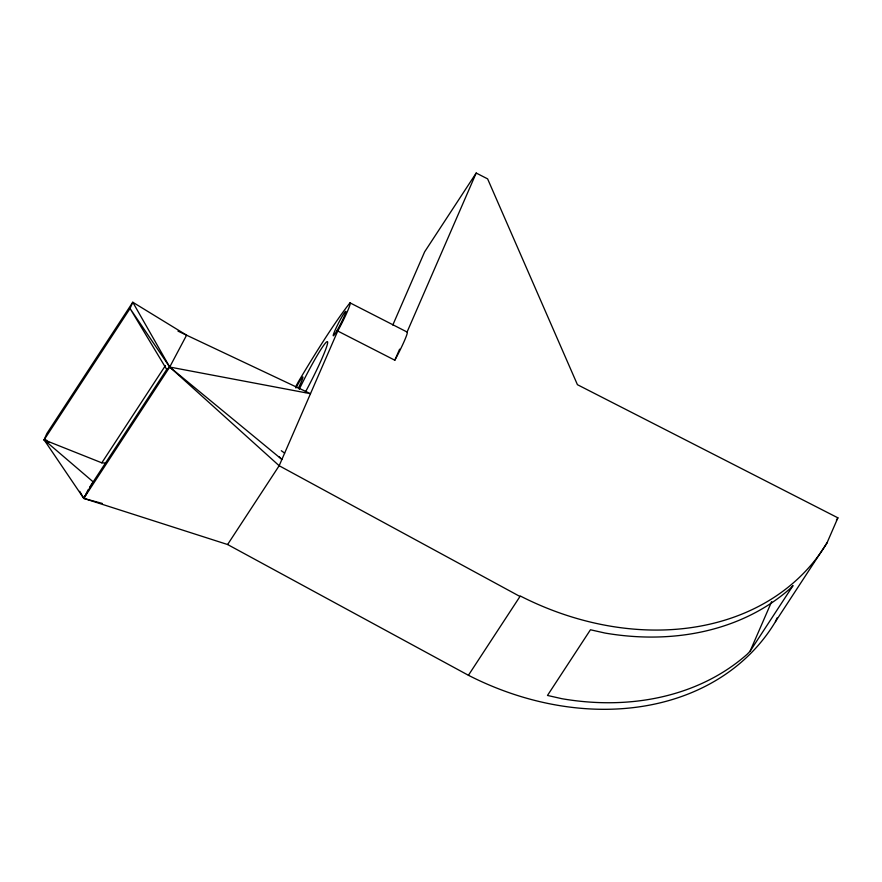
<?xml version="1.0" encoding="UTF-8"?>
<svg xmlns="http://www.w3.org/2000/svg" width="882" height="882" viewBox="0 0 882 882"><rect width="100%" height="100%" fill="white"/><g stroke="black" fill="none" stroke-linecap="round" stroke-linejoin="round"><path stroke-width="1.32" d="M102.246 503.424L83.757 498.396L44.1 439.842L46.823 433.58L132.774 302.228L186.598 335.182L169.708 367.044L83.757 498.396L227.6 544.525L468.419 675.281A262.979 208.361 33.2 0 0 775.454 621.667L827.018 542.86L837.9 517.833L577.434 384.695L487.614 178.87L476.203 173.037L424.628 251.844L392.81 325.028M337.74 331.026L394.816 360.209A23.241 1.907 -62.9 0 0 407.076 332.018L350 302.835A23.241 1.907 -62.9 0 1 337.74 331.026L279.164 465.729L227.6 544.525M394.816 360.209L399.612 349.173M407.076 332.018L476.203 173.037M750.075 651.247L793.05 585.571L790.129 588.592A262.979 208.361 33.2 0 1 604.953 633.044L590.455 629.77L547.479 695.446L561.977 698.72A262.979 208.361 33.2 0 0 747.153 654.268L750.075 651.247L771.662 601.612M775.454 621.667L777.086 617.907M88.31 489.543L83.757 498.396L79.722 491.329M85.102 496.037L83.757 498.396L93.183 481.87L44.1 439.842L130.051 308.491L132.774 302.228L169.708 367.044L279.164 465.729L519.983 596.486L468.419 675.281M46.79 440.25L44.1 439.842L101.805 462.83L165.452 365.545M89.6 487.338L166.731 369.47L169.708 367.044L310.497 393.681L177.988 331.125M836.401 520.126L837.9 517.833M101.805 462.83L105.906 463.072M44.1 439.842L48.973 442.411M281.303 450.713L284.643 453.127M279.021 456.6L281.898 459.456L169.708 367.044L130.051 308.491L166.731 369.47M350 302.835A296.958 24.31 -62.9 0 0 298.425 381.652A23.241 1.907 -62.9 0 0 295.514 387.121M299.252 389.293A42.876 3.506 -62.9 0 1 327.387 341.654A42.876 3.506 -62.9 0 1 305.139 392.545M295.922 388.014A13.726 1.125 -62.9 0 1 302.802 376.945A13.726 1.125 -62.9 0 1 298.337 388.212M827.029 542.86A262.979 207.755 33.1 0 1 520.215 595.956M336.759 331.015A13.726 1.125 -62.9 0 0 345.876 311.39A13.726 1.125 -62.9 0 0 336.064 328.104A13.726 1.125 -62.9 0 0 336.759 331.015"/></g></svg>
